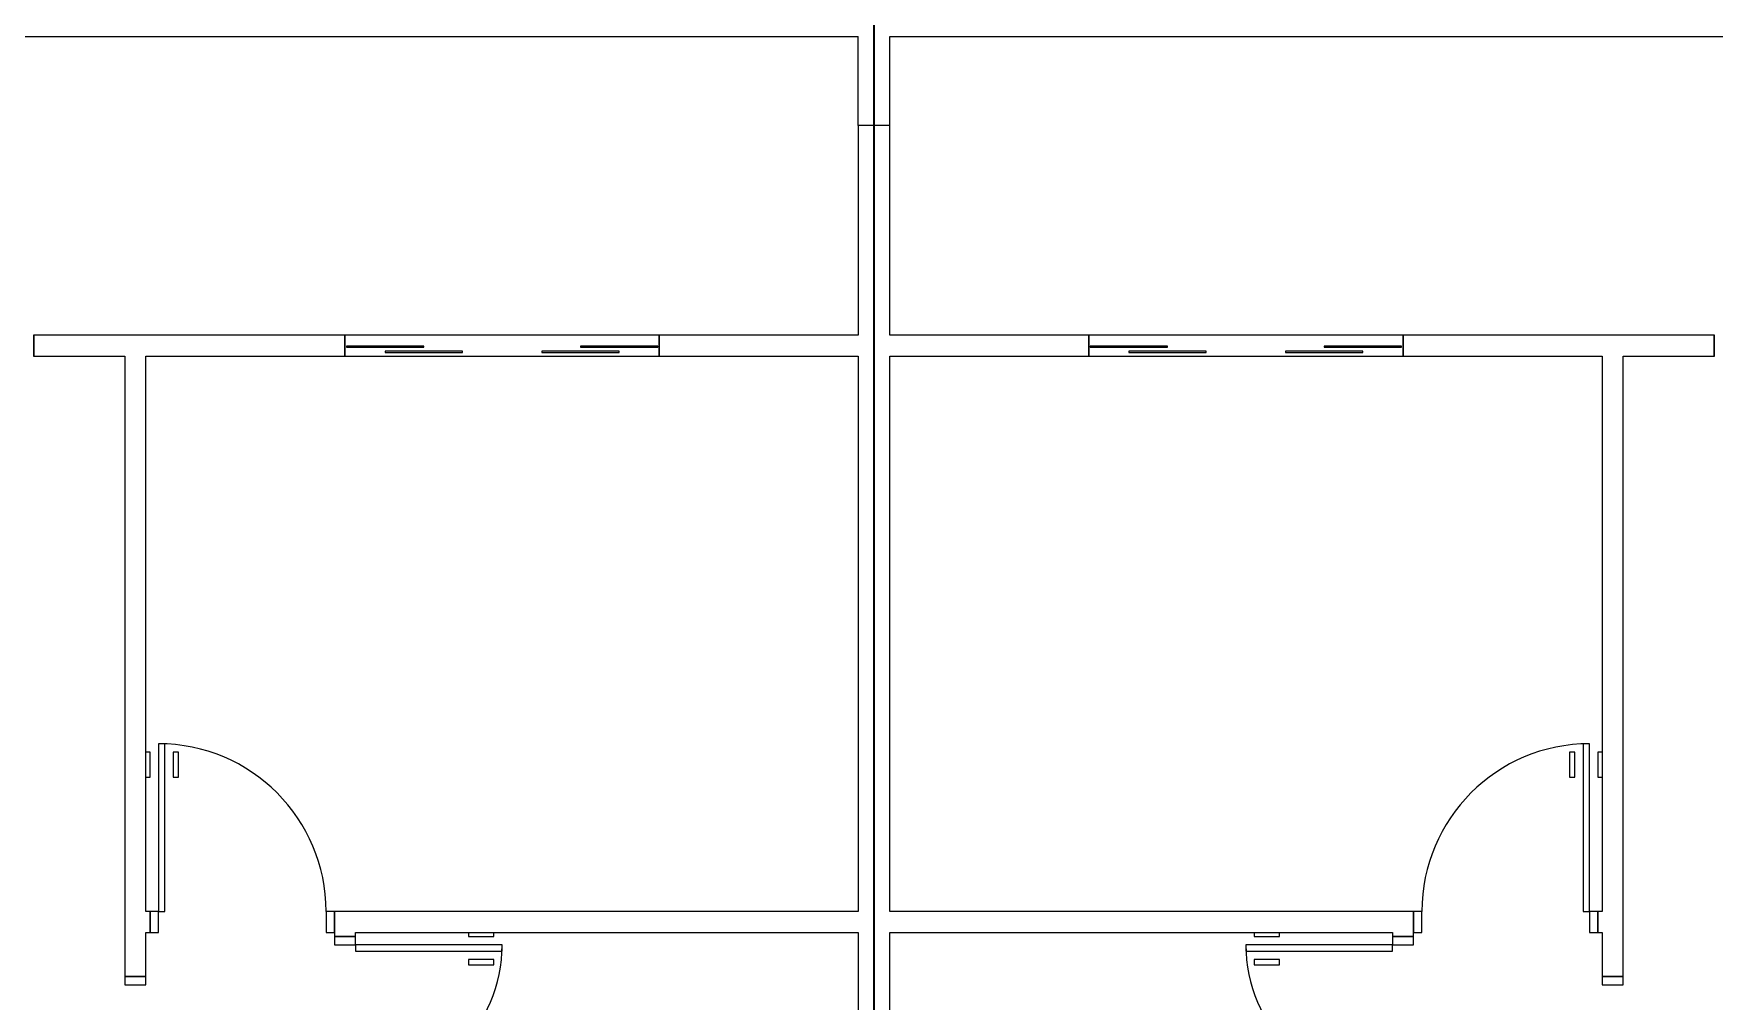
# Model space of a CAD drawing. Header units: metres. Extents: x 49 to 320, y -91 to 27.
# Drawn here: x 156.84 to 164.86, y -33.59 to -28.97 of the extents above; entities that cross this region are included whole.
import ezdxf

# ---------------------------------------------------------------- set-up
doc = ezdxf.new("R2010")
doc.units = ezdxf.units.M
doc.header["$LTSCALE"] = 0.2
doc.layers.add('ARQ-___-___-VST', color=9, linetype='Continuous')

msp = doc.modelspace()

# ---------------------------------------------------------------- linework, layer by layer
for p, q in [((160.771, -29.4058), (160.771, -30.4058)), ((160.921, -29.4058), (160.771, -29.4058)), ((160.921, -30.4058), (160.921, -29.4058)), ((156.836, -30.4058), (156.835, -30.4058)), ((156.835, -30.4058), (156.835, -30.5058)), ((156.836, -30.4058), (156.836, -30.5058)), ((158.321, -30.4058), (156.836, -30.4058)), ((156.836, -30.5058), (156.836, -30.4058)), ((158.321, -30.5058), (158.321, -30.4058)), ((158.322, -30.4058), (158.321, -30.4058)), ((158.321, -30.4058), (158.321, -30.5058)), ((159.82, -30.4058), (158.322, -30.4058)), ((158.322, -30.5058), (158.322, -30.4058)), ((158.6973, -30.4583), (158.328, -30.4583)), ((158.328, -30.4583), (158.328, -30.4633)), ((158.328, -30.4633), (158.6973, -30.4633)), ((158.8819, -30.4833), (158.5126, -30.4833)), ((158.5126, -30.4833), (158.5126, -30.4883)), ((158.6973, -30.4633), (158.6973, -30.4583)), ((158.8819, -30.4883), (158.8819, -30.4833)), ((159.6294, -30.4833), (159.2601, -30.4833)), ((159.2601, -30.4833), (159.2601, -30.4883)), ((159.814, -30.4583), (159.4448, -30.4583)), ((159.4448, -30.4583), (159.4448, -30.4633)), ((159.4448, -30.4633), (159.814, -30.4633)), ((159.6294, -30.4883), (159.6294, -30.4833)), ((159.814, -30.4633), (159.814, -30.4583)), ((159.821, -30.4058), (159.82, -30.4058)), ((159.82, -30.4058), (159.82, -30.5058)), ((159.821, -30.4058), (159.821, -30.5058)), ((160.771, -30.4058), (159.821, -30.4058)), ((159.821, -30.5058), (159.821, -30.4058)), ((161.871, -30.4058), (160.921, -30.4058)), ((161.871, -30.5058), (161.871, -30.4058)), ((161.872, -30.4058), (161.871, -30.4058)), ((161.871, -30.4058), (161.871, -30.5058)), ((163.37, -30.4058), (161.872, -30.4058)), ((161.872, -30.5058), (161.872, -30.4058)), ((162.2473, -30.4583), (161.878, -30.4583)), ((161.878, -30.4583), (161.878, -30.4633)), ((161.878, -30.4633), (162.2473, -30.4633)), ((162.4319, -30.4833), (162.0626, -30.4833)), ((162.0626, -30.4833), (162.0626, -30.4883)), ((162.2473, -30.4633), (162.2473, -30.4583)), ((162.4319, -30.4883), (162.4319, -30.4833)), ((163.1794, -30.4833), (162.8101, -30.4833)), ((162.8101, -30.4833), (162.8101, -30.4883)), ((163.364, -30.4583), (162.9948, -30.4583)), ((162.9948, -30.4583), (162.9948, -30.4633)), ((162.9948, -30.4633), (163.364, -30.4633)), ((163.1794, -30.4883), (163.1794, -30.4833)), ((163.364, -30.4633), (163.364, -30.4583)), ((163.371, -30.4058), (163.37, -30.4058)), ((163.37, -30.4058), (163.37, -30.5058)), ((163.371, -30.4058), (163.371, -30.5058)), ((164.856, -30.4058), (163.371, -30.4058)), ((163.371, -30.5058), (163.371, -30.4058)), ((164.856, -30.5058), (164.856, -30.4058)), ((164.857, -30.4058), (164.856, -30.4058)), ((164.856, -30.4058), (164.856, -30.5058)), ((164.857, -30.5058), (164.857, -30.4058)), ((156.835, -30.5058), (156.836, -30.5058)), ((156.836, -30.5058), (157.271, -30.5058)), ((157.271, -30.5058), (157.271, -33.4658)), ((157.371, -33.1558), (157.371, -30.5058)), ((157.371, -30.5058), (158.321, -30.5058)), ((158.321, -30.5058), (158.322, -30.5058)), ((158.322, -30.5058), (159.82, -30.5058)), ((158.5126, -30.4883), (158.8819, -30.4883)), ((159.2601, -30.4883), (159.6294, -30.4883)), ((159.82, -30.5058), (159.821, -30.5058)), ((159.821, -30.5058), (160.771, -30.5058)), ((160.771, -30.5058), (160.771, -33.1558)), ((160.921, -33.1558), (160.921, -30.5058)), ((160.921, -30.5058), (161.871, -30.5058)), ((161.871, -30.5058), (161.872, -30.5058)), ((161.872, -30.5058), (163.37, -30.5058)), ((162.0626, -30.4883), (162.4319, -30.4883)), ((162.8101, -30.4883), (163.1794, -30.4883)), ((163.37, -30.5058), (163.371, -30.5058)), ((163.371, -30.5058), (164.321, -30.5058)), ((164.321, -30.5058), (164.321, -33.1558)), ((164.421, -33.4658), (164.421, -30.5058)), ((164.421, -30.5058), (164.856, -30.5058)), ((164.856, -30.5058), (164.857, -30.5058)), ((157.391, -32.3958), (157.371, -32.3958)), ((157.391, -32.5158), (157.391, -32.3958)), ((157.461, -32.3558), (157.431, -32.3558)), ((157.431, -32.3558), (157.431, -33.1558)), ((157.461, -33.1558), (157.461, -32.3558)), ((157.501, -32.3958), (157.501, -32.5158)), ((157.526, -32.3958), (157.501, -32.3958)), ((157.526, -32.5158), (157.526, -32.3958)), ((164.166, -32.3958), (164.166, -32.5158)), ((164.191, -32.3958), (164.166, -32.3958)), ((164.191, -32.5158), (164.191, -32.3958)), ((164.261, -32.3558), (164.231, -32.3558)), ((164.231, -32.3558), (164.231, -33.1558)), ((164.261, -33.1558), (164.261, -32.3558)), ((164.301, -32.3958), (164.301, -32.5158)), ((164.321, -32.3958), (164.301, -32.3958)), ((157.371, -32.5158), (157.391, -32.5158)), ((157.501, -32.5158), (157.526, -32.5158)), ((164.166, -32.5158), (164.191, -32.5158)), ((164.301, -32.5158), (164.321, -32.5158)), ((157.391, -33.1558), (157.371, -33.1558)), ((157.391, -33.2558), (157.391, -33.1558)), ((157.431, -33.1558), (157.391, -33.1558)), ((157.391, -33.1558), (157.391, -33.2558)), ((157.431, -33.2558), (157.431, -33.1558)), ((157.431, -33.1558), (157.461, -33.1558)), ((158.271, -33.1558), (158.231, -33.1558)), ((158.231, -33.1558), (158.231, -33.2558)), ((158.271, -33.1558), (158.271, -33.2558)), ((160.771, -33.1558), (158.271, -33.1558)), ((158.271, -33.2558), (158.271, -33.1558)), ((163.421, -33.1558), (160.921, -33.1558)), ((163.421, -33.2558), (163.421, -33.1558)), ((163.461, -33.1558), (163.421, -33.1558)), ((163.421, -33.1558), (163.421, -33.2558)), ((163.461, -33.2558), (163.461, -33.1558)), ((164.231, -33.1558), (164.261, -33.1558)), ((164.301, -33.1558), (164.261, -33.1558)), ((164.261, -33.1558), (164.261, -33.2558)), ((164.301, -33.1558), (164.301, -33.2558)), ((164.321, -33.1558), (164.301, -33.1558)), ((164.301, -33.2558), (164.301, -33.1558)), ((157.371, -33.4658), (157.371, -33.2558)), ((157.371, -33.2558), (157.391, -33.2558)), ((157.391, -33.2558), (157.431, -33.2558)), ((158.231, -33.2558), (158.271, -33.2558)), ((158.271, -33.2558), (158.271, -33.2758)), ((158.271, -33.2758), (158.371, -33.2758)), ((158.371, -33.2758), (158.271, -33.2758)), ((158.271, -33.2758), (158.271, -33.3158)), ((158.371, -33.2558), (160.771, -33.2558)), ((158.371, -33.2758), (158.371, -33.2558)), ((158.371, -33.3158), (158.371, -33.2758)), ((158.911, -33.2558), (158.911, -33.2758)), ((158.911, -33.2758), (159.031, -33.2758)), ((159.031, -33.2758), (159.031, -33.2558)), ((160.771, -33.2558), (160.771, -34.5558)), ((160.921, -34.5558), (160.921, -33.2558)), ((160.921, -33.2558), (163.321, -33.2558)), ((162.661, -33.2558), (162.661, -33.2758)), ((162.661, -33.2758), (162.781, -33.2758)), ((162.781, -33.2758), (162.781, -33.2558)), ((163.321, -33.2558), (163.321, -33.2758)), ((163.321, -33.2758), (163.421, -33.2758)), ((163.421, -33.2758), (163.321, -33.2758)), ((163.321, -33.2758), (163.321, -33.3158)), ((163.421, -33.2758), (163.421, -33.2558)), ((163.421, -33.2558), (163.461, -33.2558)), ((163.421, -33.3158), (163.421, -33.2758)), ((164.261, -33.2558), (164.301, -33.2558)), ((164.301, -33.2558), (164.321, -33.2558)), ((164.321, -33.2558), (164.321, -33.4658)), ((158.271, -33.3158), (158.371, -33.3158)), ((159.071, -33.3158), (158.371, -33.3158)), ((158.371, -33.3158), (158.371, -33.3458)), ((158.371, -33.3458), (159.071, -33.3458)), ((159.071, -33.3458), (159.071, -33.3158)), ((163.321, -33.3158), (162.621, -33.3158)), ((162.621, -33.3158), (162.621, -33.3458)), ((162.621, -33.3458), (163.321, -33.3458)), ((163.321, -33.3158), (163.421, -33.3158)), ((163.321, -33.3458), (163.321, -33.3158)), ((158.911, -33.3858), (158.911, -33.4108)), ((159.031, -33.3858), (158.911, -33.3858)), ((158.911, -33.4108), (159.031, -33.4108)), ((159.031, -33.4108), (159.031, -33.3858)), ((162.781, -33.3858), (162.661, -33.3858)), ((162.661, -33.3858), (162.661, -33.4108)), ((162.661, -33.4108), (162.781, -33.4108)), ((162.781, -33.4108), (162.781, -33.3858)), ((157.271, -33.4658), (157.371, -33.4658)), ((157.371, -33.4658), (157.271, -33.4658)), ((157.271, -33.4658), (157.271, -33.5058)), ((157.271, -33.5058), (157.371, -33.5058)), ((157.371, -33.5058), (157.371, -33.4658)), ((164.321, -33.4658), (164.421, -33.4658)), ((164.421, -33.4658), (164.321, -33.4658)), ((164.321, -33.4658), (164.321, -33.5058)), ((164.321, -33.5058), (164.421, -33.5058)), ((164.421, -33.5058), (164.421, -33.4658))]:
    msp.add_line(p, q)
at = {"const_width": 0.01}
msp.add_lwpolyline([(160.846, -18.4058), (160.846, -39.4058)], dxfattribs=at)
for centre, radius, start, end in [((157.431, -33.1558), 0.8, 0, 90), ((164.261, -33.1558), 0.8, 90, 180), ((158.371, -33.3158), 0.7, 270, 0), ((163.321, -33.3158), 0.7, 180, 270)]:
    msp.add_arc(centre, radius, start, end)
at = {"layer": 'ARQ-___-___-VST'}
for p, q in [((152.201, -28.9808), (160.771, -28.9808)), ((160.771, -29.4058), (160.771, -28.9808)), ((160.921, -28.9808), (169.491, -28.9808)), ((160.921, -29.4058), (160.921, -28.9808))]:
    msp.add_line(p, q, dxfattribs=at)

doc.saveas('drawing.dxf')
